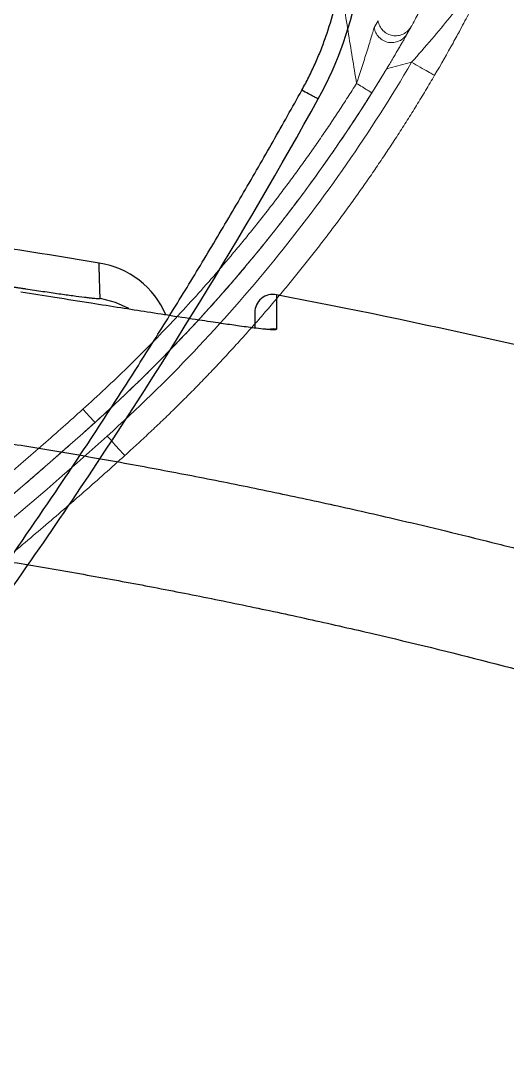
# Model space of a CAD drawing. Extents: x -4358 to 1981, y -50 to 2478.
# Drawn here: x -396.4 to -369.7, y 772.9 to 830.6 of the extents above; entities that cross this region are included whole.
import ezdxf

# ---------------------------------------------------------------- set-up
doc = ezdxf.new("R2010")
doc.units = 0
doc.header["$LTSCALE"] = 20
doc.header["$MEASUREMENT"] = 0
doc.linetypes.add('CENTER', pattern=[2, 1.25, -0.25, 0.25, -0.25])
doc.layers.get('0').update_dxf_attribs({"linetype": 'CONTINUOUS'})
doc.layers.add('CENTER', color=2, linetype='CENTER')

# ---------------------------------------------------------------- blocks, each defined once
blk = doc.blocks.new('A$C151ae08b')
at = {"color": 7, "linetype": 'Continuous', "lineweight": 15}
blk.add_line((58.151, 26.529), (58.151, 26.179), dxfattribs=at)
for points, knots in [([(54.783, 31.666), (54.729, 31.772), (54.622, 31.984), (54.463, 32.303), (54.306, 32.624), (54.151, 32.945), (53.999, 33.267), (53.849, 33.591), (53.701, 33.915), (53.555, 34.24), (53.411, 34.567), (53.27, 34.894), (53.13, 35.222), (52.947, 35.661), (52.724, 36.212), (52.466, 36.876), (52.216, 37.544), (51.975, 38.216), (51.743, 38.89), (51.596, 39.343), (51.522, 39.569)], [0, 0, 0, 0, 0.041701, 0.08339, 0.125068, 0.166737, 0.2084, 0.250057, 0.291711, 0.333364, 0.375018, 0.416674, 0.458335, 0.500001, 0.583324, 0.666631, 0.749937, 0.833257, 0.916606, 1, 1, 1, 1]), ([(51.293, 39.492), (51.33, 39.378), (51.404, 39.151), (51.517, 38.811), (51.632, 38.472), (51.75, 38.133), (51.87, 37.796), (51.992, 37.459), (52.116, 37.123), (52.243, 36.788), (52.371, 36.454), (52.502, 36.121), (52.636, 35.788), (52.816, 35.346), (53.048, 34.796), (53.334, 34.139), (53.63, 33.487), (53.934, 32.838), (54.246, 32.193), (54.462, 31.766), (54.569, 31.553)], [0, 0, 0, 0, 0.041701, 0.08339, 0.125068, 0.166737, 0.2084, 0.250057, 0.291711, 0.333364, 0.375018, 0.416674, 0.458335, 0.500001, 0.583324, 0.666631, 0.749937, 0.833257, 0.916606, 1, 1, 1, 1]), ([(54.035, 31.28), (53.98, 31.389), (53.869, 31.607), (53.706, 31.934), (53.546, 32.262), (53.388, 32.591), (53.232, 32.921), (53.078, 33.252), (52.927, 33.583), (52.779, 33.915), (52.632, 34.248), (52.488, 34.581), (52.347, 34.915), (52.207, 35.25), (52.071, 35.585), (51.936, 35.921), (51.804, 36.257), (51.674, 36.594), (51.547, 36.932), (51.422, 37.27), (51.299, 37.608), (51.179, 37.947), (51.061, 38.287), (50.946, 38.627), (50.832, 38.967), (50.759, 39.195), (50.722, 39.309)], [0, 0, 0, 0, 0.042109, 0.084179, 0.126211, 0.168205, 0.21016, 0.252076, 0.293954, 0.335794, 0.377595, 0.419358, 0.461082, 0.502768, 0.544416, 0.586025, 0.627595, 0.669127, 0.710621, 0.752076, 0.793493, 0.834871, 0.876211, 0.917513, 0.958775, 1, 1, 1, 1]), ([(59.46, 32.827), (59.494, 32.766), (59.561, 32.642), (59.664, 32.458), (59.77, 32.276), (59.877, 32.095), (59.987, 31.916), (60.099, 31.738), (60.212, 31.561), (60.328, 31.386), (60.447, 31.213), (60.567, 31.04), (60.689, 30.87), (61.022, 30.417), (61.592, 29.706), (62.453, 28.782), (63.38, 27.925), (64.133, 27.326), (64.67, 26.94), (64.966, 26.735), (65.267, 26.537), (65.571, 26.345), (65.881, 26.16), (66.194, 25.98), (66.406, 25.866), (66.512, 25.808)], [0, 0, 0, 0, 0.020905, 0.041786, 0.062647, 0.083491, 0.104321, 0.12514, 0.145951, 0.166757, 0.187561, 0.208366, 0.229176, 0.249993, 0.375215, 0.500001, 0.624847, 0.75001, 0.78568, 0.821339, 0.857001, 0.892682, 0.928399, 0.964166, 1, 1, 1, 1]), ([(70.173, 24.858), (70.103, 24.874), (69.416, 25.036), (68.162, 25.526), (66.445, 26.341), (64.837, 27.361), (63.353, 28.553), (62.022, 29.912), (60.929, 31.28), (60.367, 32.24), (60.125, 32.653)], [0, 0, 0, 0, 0.01652, 0.162221, 0.307825, 0.453378, 0.598897, 0.744402, 0.889948, 1, 1, 1, 1]), ([(54.569, 31.553), (54.569, 31.553), (54.575, 31.557), (54.596, 31.568), (54.612, 31.577), (54.651, 31.597), (54.675, 31.61), (54.727, 31.637), (54.756, 31.652), (54.783, 31.666)], [0, 0, 0, 0, 0.25, 0.25, 0.5, 0.5, 0.75, 0.75, 1, 1, 1, 1]), ([(58.068, 26.969), (58.018, 27.023), (57.918, 27.132), (57.77, 27.297), (57.623, 27.463), (57.479, 27.63), (57.336, 27.799), (57.196, 27.97), (57.057, 28.142), (56.92, 28.315), (56.784, 28.49), (56.651, 28.666), (56.52, 28.844), (56.39, 29.023), (56.226, 29.255), (56.03, 29.541), (55.805, 29.885), (55.586, 30.232), (55.375, 30.584), (55.17, 30.94), (54.972, 31.3), (54.846, 31.544), (54.783, 31.666)], [0, 0, 0, 0, 0.038555, 0.077079, 0.115575, 0.154049, 0.192504, 0.230945, 0.269376, 0.307802, 0.346227, 0.384655, 0.423091, 0.461539, 0.500003, 0.571416, 0.642788, 0.714146, 0.785519, 0.856933, 0.928418, 1, 1, 1, 1]), ([(54.569, 31.553), (54.603, 31.487), (54.671, 31.356), (54.775, 31.16), (54.881, 30.966), (54.988, 30.772), (55.098, 30.58), (55.21, 30.39), (55.324, 30.2), (55.439, 30.012), (55.557, 29.825), (55.676, 29.639), (55.798, 29.455), (55.922, 29.271), (56.047, 29.089), (56.217, 28.848), (56.434, 28.551), (56.702, 28.199), (56.977, 27.853), (57.259, 27.513), (57.549, 27.179), (57.845, 26.85), (58.049, 26.636), (58.151, 26.529)], [0, 0, 0, 0, 0.035814, 0.071597, 0.107353, 0.143086, 0.178799, 0.214497, 0.250184, 0.285863, 0.321538, 0.357215, 0.392895, 0.428584, 0.464286, 0.500004, 0.571417, 0.642783, 0.714133, 0.785497, 0.856909, 0.9284, 1, 1, 1, 1]), ([(54.569, 31.553), (55.01, 30.69), (55.511, 29.857), (56.622, 28.268), (57.232, 27.513), (57.892, 26.802)], [0, 0, 0, 0, 0.5, 0.5, 1, 1, 1, 1]), ([(54.349, 31.444), (54.312, 31.425), (54.272, 31.404), (54.194, 31.364), (54.157, 31.345), (54.096, 31.313), (54.072, 31.301), (54.042, 31.284), (54.035, 31.281), (54.035, 31.28)], [0, 0, 0, 0, 0.25, 0.25, 0.5, 0.5, 0.75, 0.75, 1, 1, 1, 1]), ([(58.151, 26.179), (57.388, 26.952), (56.684, 27.784), (55.412, 29.547), (54.843, 30.476), (54.349, 31.444)], [0, 0, 0, 0, 0.5, 0.5, 1, 1, 1, 1]), ([(57.901, 25.926), (57.846, 25.982), (57.735, 26.095), (57.572, 26.266), (57.411, 26.438), (57.253, 26.611), (57.097, 26.786), (56.943, 26.962), (56.791, 27.139), (56.641, 27.318), (56.494, 27.497), (56.349, 27.678), (56.207, 27.86), (56.067, 28.042), (55.929, 28.226), (55.793, 28.411), (55.66, 28.597), (55.529, 28.783), (55.4, 28.971), (55.274, 29.159), (55.15, 29.349), (55.028, 29.539), (54.908, 29.729), (54.791, 29.921), (54.676, 30.113), (54.564, 30.306), (54.453, 30.5), (54.345, 30.694), (54.24, 30.889), (54.136, 31.084), (54.069, 31.215), (54.035, 31.28)], [0, 0, 0, 0, 0.035711, 0.071333, 0.106869, 0.142316, 0.177676, 0.212948, 0.248132, 0.283229, 0.318238, 0.353159, 0.387992, 0.422738, 0.457396, 0.491967, 0.526449, 0.560845, 0.595152, 0.629372, 0.663503, 0.697548, 0.731504, 0.765373, 0.799154, 0.832848, 0.866454, 0.899972, 0.933402, 0.966745, 1, 1, 1, 1]), ([(57.892, 26.802), (57.892, 26.803), (57.893, 26.804), (57.897, 26.808), (57.901, 26.811), (57.913, 26.823), (57.925, 26.835), (57.959, 26.867), (57.979, 26.886), (58.023, 26.927), (58.046, 26.949), (58.068, 26.969)], [0, 0, 0, 0, 0.125, 0.125, 0.25, 0.25, 0.5, 0.5, 0.75, 0.75, 1, 1, 1, 1]), ([(66.512, 25.808), (66.336, 25.838), (65.985, 25.897), (65.459, 25.983), (64.934, 26.068), (63.882, 26.234), (62.646, 26.418), (61.238, 26.609), (60.299, 26.728), (59.483, 26.822), (58.776, 26.899), (58.304, 26.946), (58.068, 26.969)], [0, 0, 0, 0, 0.062682, 0.125242, 0.187681, 0.25, 0.499998, 0.627415, 0.749999, 0.833086, 0.916418, 1, 1, 1, 1]), ([(58.732, 26.546), (58.731, 26.547), (58.728, 26.548), (58.723, 26.551), (58.716, 26.556), (58.706, 26.562), (58.677, 26.58), (58.62, 26.615), (58.534, 26.668), (58.414, 26.744), (58.289, 26.824), (58.177, 26.898), (58.113, 26.939), (58.082, 26.96), (58.068, 26.969)], [0, 0, 0, 0, 0.021678, 0.042678, 0.063067, 0.093052, 0.125325, 0.250299, 0.375249, 0.500218, 0.74999, 0.874988, 0.945625, 1, 1, 1, 1]), ([(57.892, 26.802), (57.906, 26.788), (57.932, 26.759), (57.972, 26.717), (58.012, 26.674), (58.052, 26.632), (58.109, 26.572), (58.188, 26.49), (58.283, 26.392), (58.36, 26.314), (58.414, 26.26), (58.452, 26.221), (58.484, 26.189), (58.508, 26.166), (58.523, 26.151), (58.533, 26.142), (58.537, 26.139), (58.538, 26.137)], [0, 0, 0, 0, 0.049834, 0.099755, 0.14975, 0.199817, 0.249963, 0.365579, 0.499775, 0.62466, 0.68868, 0.749646, 0.818201, 0.874839, 0.915466, 0.957204, 1, 1, 1, 1]), ([(58.539, 26.137), (58.522, 26.153), (58.507, 26.173), (58.484, 26.216), (58.475, 26.241), (58.467, 26.291), (58.466, 26.316), (58.473, 26.365), (58.481, 26.389), (58.5, 26.431), (58.514, 26.451), (58.547, 26.488), (58.567, 26.504), (58.612, 26.529), (58.636, 26.538), (58.684, 26.548), (58.709, 26.549), (58.732, 26.546)], [0, 0, 0, 0, 0.125, 0.125, 0.25, 0.25, 0.375, 0.375, 0.5, 0.5, 0.625, 0.625, 0.75, 0.75, 0.875, 0.875, 1, 1, 1, 1]), ([(58.805, 26.472), (58.782, 26.474), (58.758, 26.473), (58.71, 26.463), (58.685, 26.454), (58.642, 26.428), (58.622, 26.412), (58.588, 26.375), (58.575, 26.355), (58.556, 26.313), (58.549, 26.289), (58.542, 26.24), (58.543, 26.215), (58.552, 26.165), (58.56, 26.141), (58.584, 26.097), (58.599, 26.078), (58.615, 26.062)], [0, 0, 0, 0, 0.125, 0.125, 0.25, 0.25, 0.375, 0.375, 0.5, 0.5, 0.625, 0.625, 0.75, 0.75, 0.875, 0.875, 1, 1, 1, 1]), ([(58.411, 26.264), (58.402, 26.273), (58.39, 26.284), (58.377, 26.298), (58.373, 26.302)], [0, 0, 0, 0, 0.6977428, 1, 1, 1, 1]), ([(57.901, 25.926), (57.901, 25.926), (57.906, 25.932), (57.929, 25.957), (57.948, 25.976), (57.997, 26.026), (58.027, 26.055), (58.089, 26.117), (58.121, 26.149), (58.151, 26.179)], [0, 0, 0, 0, 0.25, 0.25, 0.5, 0.5, 0.75, 0.75, 1, 1, 1, 1]), ([(58.858, 25.175), (58.858, 25.175), (58.851, 25.185), (58.825, 25.22), (58.805, 25.246), (58.734, 25.341), (58.67, 25.428), (58.532, 25.621), (58.457, 25.727), (58.305, 25.948), (58.227, 26.063), (58.151, 26.179)], [0, 0, 0, 0, 0.125, 0.125, 0.25, 0.25, 0.5, 0.5, 0.75, 0.75, 1, 1, 1, 1]), ([(59.407, 25.329), (59.306, 25.419), (59.104, 25.599), (58.862, 25.825), (58.683, 25.996), (58.644, 26.034), (58.626, 26.051)], [0, 0, 0, 0, 0.258881, 0.517269, 0.776052, 1, 1, 1, 1]), ([(58.405, 25.433), (58.356, 25.479), (58.195, 25.63), (58.022, 25.805), (57.901, 25.926)], [0, 0, 0, 0, 0.3039082, 1, 1, 1, 1]), ([(58.98, 24.905), (58.974, 24.91), (58.962, 24.921), (58.873, 25), (58.749, 25.112), (58.594, 25.254), (58.47, 25.371), (58.405, 25.433)], [0, 0, 0, 0, 0.1944142, 0.3900561, 0.5852788, 0.7806075, 1, 1, 1, 1])]:
    blk.add_open_spline(points, degree=3, knots=knots, dxfattribs=at)
for points, degree in [([(51.293, 39.492), (52.17, 36.764), (53.267, 34.106), (54.569, 31.553)], 3), ([(54.349, 31.444), (53.041, 34.008), (51.939, 36.678), (51.059, 39.419)], 3), ([(58.201, 26.478), (58.151, 26.529)], 1), ([(58.732, 26.546), (58.757, 26.521), (58.782, 26.496), (58.805, 26.472)], 3), ([(58.539, 26.137), (58.565, 26.111), (58.591, 26.086), (58.615, 26.062)], 3), ([(58.626, 26.051), (58.615, 26.062)], 1)]:
    blk.add_open_spline(points, degree=degree, dxfattribs=at)
blk = doc.blocks.new('A$Cac67878c')
for points, knots in [([(5.88, 75.446), (6.243, 74.948), (6.968, 73.956), (8.063, 72.479), (9.16, 71.016), (10.26, 69.568), (11.364, 68.135), (12.47, 66.715), (14.549, 64.081), (17.649, 60.265), (21.144, 56.151), (23.993, 52.907), (26.155, 50.499), (28.343, 48.115), (30.556, 45.755), (32.796, 43.419), (35.061, 41.109), (37.351, 38.82), (38.899, 37.316), (39.673, 36.563)], [0, 0, 0, 0, 0.0358388, 0.0714845, 0.1069386, 0.1422022, 0.1772766, 0.2121632, 0.2468633, 0.3725112, 0.4980784, 0.5608369, 0.623575, 0.6863005, 0.7490206, 0.8117432, 0.8744755, 0.9372253, 1, 1, 1, 1]), ([(5.071, 74.82), (7.605, 71.332), (10.216, 67.899), (15.585, 61.15), (18.343, 57.834), (26.83, 48.07), (32.774, 41.807), (38.978, 35.816)], [0, 0, 0, 0, 0.25, 0.25, 0.5, 0.5, 1, 1, 1, 1]), ([(38.978, 35.816), (38.976, 35.818), (38.997, 35.843), (39.069, 35.925), (39.121, 35.981), (39.233, 36.102), (39.305, 36.178), (39.474, 36.357), (39.573, 36.46), (39.673, 36.563)], [0, 0, 0, 0, 0.25, 0.25, 0.5, 0.5, 0.75, 0.75, 1, 1, 1, 1]), ([(39.673, 36.563), (39.77, 36.47), (39.965, 36.285), (40.264, 36.014), (40.569, 35.75), (40.878, 35.492), (41.194, 35.241), (41.514, 34.997), (41.84, 34.759), (42.502, 34.298), (43.532, 33.657), (44.973, 32.925), (46.471, 32.316), (47.757, 31.918), (48.802, 31.665), (49.591, 31.51), (50.387, 31.386), (50.921, 31.332), (51.188, 31.305)], [0, 0, 0, 0, 0.0313076, 0.062571, 0.093804, 0.1250209, 0.1562357, 0.1874625, 0.2187154, 0.2500085, 0.3751279, 0.500275, 0.6253671, 0.7505076, 0.8129138, 0.875223, 0.9375477, 1, 1, 1, 1]), ([(38.978, 35.816), (40.607, 34.243), (42.505, 32.95), (46.624, 31.069), (48.844, 30.482), (51.1, 30.281)], [0, 0, 0, 0, 0.5, 0.5, 1, 1, 1, 1])]:
    blk.add_open_spline(points, degree=3, knots=knots)

msp = doc.modelspace()

# ---------------------------------------------------------------- linework, layer by layer
at = {"flags": 128}
msp.add_lwpolyline([(-392.08, 815.32), (-391.247, 815.106), (-390.515, 814.781)], dxfattribs=at)
for centre, radius, start, end in [((-457.729, 422.673), 400, 80.56224, 81.82472), ((-392.843, 812.562), 4.749, 22.82289, 81.46233), ((-382.582, 814.533), 1, 78.43257, 179.99982), ((-457.729, 422.673), 400, 72.16883, 79.14419)]:
    msp.add_arc(centre, radius, start, end)
for points, knots in [([(-392.08, 815.32), (-392.082, 815.384), (-392.086, 815.511), (-392.091, 815.689), (-392.096, 815.858), (-392.101, 816.018), (-392.105, 816.168), (-392.109, 816.309), (-392.113, 816.44), (-392.117, 816.561), (-392.12, 816.672), (-392.123, 816.774), (-392.126, 816.866), (-392.129, 816.949), (-392.131, 817.022), (-392.133, 817.085), (-392.134, 817.138), (-392.136, 817.182), (-392.137, 817.216), (-392.137, 817.241), (-392.138, 817.255), (-392.138, 817.258), (-392.138, 817.258), (-392.138, 817.258)], [0, 0, 0, 0, 0.049869, 0.099752, 0.149648, 0.199558, 0.249482, 0.29942, 0.349371, 0.399336, 0.449315, 0.499308, 0.549315, 0.599335, 0.649369, 0.699417, 0.749478, 0.799554, 0.849643, 0.899746, 0.949863, 0.999994, 1, 1, 1, 1]), ([(-397.161, 815.994), (-397.095, 815.984), (-396.963, 815.963), (-396.764, 815.933), (-396.567, 815.903), (-396.37, 815.873), (-396.077, 815.829), (-395.691, 815.771), (-395.222, 815.701), (-394.771, 815.635), (-394.201, 815.553), (-393.554, 815.463), (-393.021, 815.393), (-392.676, 815.352), (-392.461, 815.329), (-392.292, 815.314), (-392.183, 815.308), (-392.12, 815.308), (-392.086, 815.312), (-392.082, 815.317), (-392.08, 815.32)], [0, 0, 0, 0, 0.025305, 0.050543, 0.07575, 0.100963, 0.126219, 0.189242, 0.252174, 0.315043, 0.377781, 0.502813, 0.627408, 0.68963, 0.751786, 0.813834, 0.875917, 0.917131, 0.958429, 1, 1, 1, 1]), ([(-382.804, 813.602), (-382.874, 813.607), (-383.055, 813.621), (-383.564, 813.679), (-384.315, 813.778), (-385.327, 813.923), (-386.505, 814.1), (-387.906, 814.316), (-389.419, 814.553), (-390.964, 814.796), (-392.659, 815.063), (-394.504, 815.353), (-395.805, 815.557), (-396.428, 815.654)], [0, 0, 0, 0, 0.04752, 0.122084, 0.228385, 0.312896, 0.406378, 0.513715, 0.610148, 0.696826, 0.790159, 0.899436, 1, 1, 1, 1]), ([(-382.394, 815.515), (-382.394, 815.514), (-382.394, 815.512), (-382.394, 815.495), (-382.394, 815.469), (-382.394, 815.432), (-382.394, 815.384), (-382.394, 815.326), (-382.394, 815.257), (-382.394, 815.178), (-382.394, 815.088), (-382.394, 814.988), (-382.394, 814.878), (-382.394, 814.756), (-382.394, 814.625), (-382.394, 814.483), (-382.394, 814.331), (-382.394, 814.168), (-382.394, 813.995), (-382.393, 813.812), (-382.393, 813.681), (-382.393, 813.616)], [0, 0, 0, 0, 0.052862, 0.105698, 0.158509, 0.211294, 0.264054, 0.316788, 0.369496, 0.422179, 0.474836, 0.527467, 0.580073, 0.632653, 0.685208, 0.737737, 0.790241, 0.842719, 0.895172, 0.947599, 1, 1, 1, 1]), ([(-383.582, 814.533), (-383.582, 814.5), (-383.582, 814.458), (-383.582, 813.817), (-383.582, 813.684)], [0, 0, 0, 0, 0.7917391, 1, 1, 1, 1]), ([(-382.393, 813.616), (-382.473, 813.627), (-382.614, 813.646), (-382.753, 813.616), (-382.814, 813.603)], [0, 0, 0, 0, 0.562846, 1, 1, 1, 1]), ([(-382.393, 813.616), (-382.403, 813.607), (-382.42, 813.59), (-382.54, 813.586), (-382.656, 813.589), (-382.759, 813.598), (-382.804, 813.602)], [0, 0, 0, 0, 0.366214, 0.650164, 0.847714, 1, 1, 1, 1]), ([(-401.704, 808.047), (-401.116, 807.961), (-399.941, 807.79), (-398.182, 807.521), (-396.427, 807.243), (-394.675, 806.954), (-392.927, 806.656), (-391.181, 806.348), (-389.437, 806.03), (-387.696, 805.702), (-385.957, 805.364), (-384.219, 805.015), (-382.482, 804.657), (-380.745, 804.288), (-379.009, 803.908), (-377.273, 803.518), (-375.3, 803.063), (-373.06, 802.53), (-370.522, 801.904), (-367.89, 801.231), (-365.164, 800.507), (-362.342, 799.728), (-359.421, 798.891), (-356.399, 797.991), (-353.272, 797.027), (-351.159, 796.343), (-350.082, 795.994)], [0, 0, 0, 0, 0.033573, 0.067095, 0.100574, 0.134018, 0.167433, 0.200829, 0.234213, 0.267593, 0.300977, 0.334372, 0.367786, 0.401228, 0.434705, 0.468225, 0.501796, 0.549156, 0.598394, 0.64955, 0.702674, 0.757819, 0.815048, 0.874433, 0.936053, 1, 1, 1, 1]), ([(-402.649, 801.705), (-402.076, 801.621), (-400.93, 801.454), (-399.212, 801.19), (-397.495, 800.917), (-395.781, 800.634), (-394.067, 800.342), (-392.356, 800.039), (-390.646, 799.727), (-388.939, 799.405), (-387.233, 799.074), (-385.528, 798.732), (-383.826, 798.381), (-382.126, 798.02), (-380.428, 797.65), (-378.732, 797.27), (-375.49, 796.523), (-370.715, 795.355), (-365.853, 794.056), (-361.699, 792.881), (-358.639, 791.979), (-355.573, 791.034), (-353.533, 790.386), (-352.487, 790.046), (-352.121, 789.927)], [0, 0, 0, 0, 0.033456, 0.066912, 0.100367, 0.133822, 0.167277, 0.200732, 0.234187, 0.267642, 0.301098, 0.334554, 0.36801, 0.401467, 0.434925, 0.468382, 0.501839, 0.627058, 0.75227, 0.792437, 0.876386, 0.936526, 0.977731, 1, 1, 1, 1])]:
    msp.add_open_spline(points, degree=3, knots=knots)
at = {"layer": 'CENTER', "color": 1, "linetype": 'CENTER', "ltscale": 2}
msp.add_arc((-490.786, 738.903), 498.206, 357.67148, 85.05221, dxfattribs=at)

# ---------------------------------------------------------------- block references
at = {"rotation": 105}
msp.add_blockref('A$Cac67878c', (-335.406, 797.901), dxfattribs=at)
at = {"xscale": 4.08, "yscale": 4.08, "zscale": 4.08, "rotation": 105}
msp.add_blockref('A$C151ae08b', (-210.383, 626.764), dxfattribs=at)

doc.saveas('drawing.dxf')
